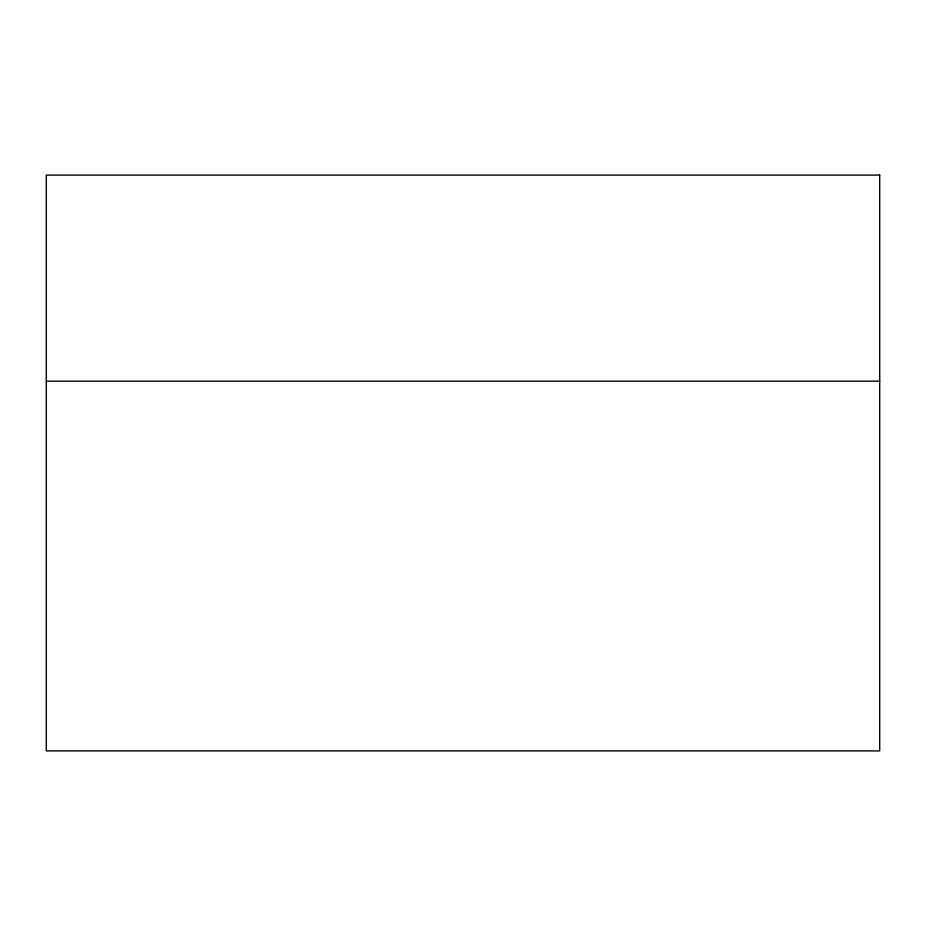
<?xml version="1.0" encoding="UTF-8"?>
<svg xmlns="http://www.w3.org/2000/svg" width="926" height="926" viewBox="0 0 926 926"><rect width="100%" height="100%" fill="white"/><g stroke="black" fill="none" stroke-linecap="round" stroke-linejoin="round"><path stroke-width="1.39" d="M46.3 381.176L879.7 381.176M879.7 175.095L46.3 175.095L46.3 750.905L879.7 750.905L879.7 175.095"/></g></svg>
